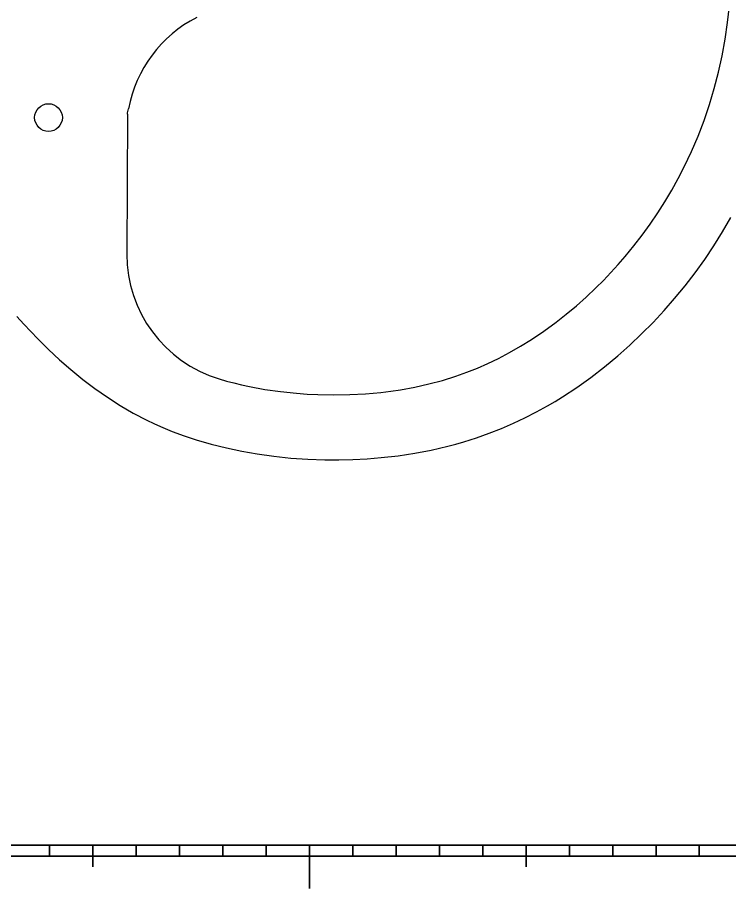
# Model space of a CAD drawing. Extents: x 0 to 594, y 0 to 420.
# Drawn here: x 229.6 to 394, y 0 to 201.1 of the extents above; entities that cross this region are included whole.
import ezdxf

# ---------------------------------------------------------------- set-up
doc = ezdxf.new("R2010")
doc.units = 0

msp = doc.modelspace()

# ---------------------------------------------------------------- linework, layer by layer
msp.add_line((254.949219, 178.833542), (254.84436, 146.473709))
at = {"color": 7, "lineweight": 35}
for p, q in [((10, 9.96312), (584, 9.96312)), ((197, 7.46312), (397, 7.46312))]:
    msp.add_line(p, q, dxfattribs=at)
at = {"color": 7, "lineweight": 35, "ltscale": 0.0625}
for p, q in [((237, 9.96312), (237, 7.46312)), ((257, 9.96312), (257, 7.46312)), ((267, 9.96312), (267, 7.46312)), ((277, 9.96312), (277, 7.46312)), ((287, 9.96312), (287, 7.46312)), ((307, 9.96312), (307, 7.46312)), ((317, 9.96312), (317, 7.46312)), ((327, 9.96312), (327, 7.46312)), ((337, 9.96312), (337, 7.46312)), ((357, 9.96312), (357, 7.46312)), ((367, 9.96312), (367, 7.46312)), ((377, 9.96312), (377, 7.46312)), ((387, 9.96312), (387, 7.46312))]:
    msp.add_line(p, q, dxfattribs=at)
at = {"color": 7, "lineweight": 35, "ltscale": 0.125}
for p, q in [((247, 9.96312), (247, 4.96312)), ((347, 9.96312), (347, 4.96312))]:
    msp.add_line(p, q, dxfattribs=at)
at = {"color": 7, "lineweight": 35, "ltscale": 0.25}
msp.add_line((297, 9.96312), (297, -0.03688), dxfattribs=at)
for points in [[(276.174683, 117.656494), (277.846985, 117.170624), (279.540405, 116.721924), (281.321472, 116.293854), (283.120972, 115.904053), (286.69696, 115.247589), (290.321777, 114.730164), (293.982422, 114.347839), (296.457031, 114.165253), (298.938904, 114.041901), (302.631165, 113.968842), (306.32312, 114.029724), (309.90271, 114.220123), (313.464233, 114.543121), (315.749329, 114.823792), (318.021362, 115.162476), (321.314392, 115.764435), (324.56897, 116.495422), (327.706055, 117.335846), (330.796631, 118.302704), (333.300903, 119.193359), (335.772095, 120.171417), (338.208069, 121.236664), (340.606689, 122.387787), (343.197327, 123.74826), (345.742615, 125.206177), (348.240112, 126.756653), (351.109802, 128.689331), (353.912598, 130.738281), (356.291382, 132.606995), (358.616943, 134.553986), (360.887207, 136.576019), (363.099792, 138.670227), (364.845886, 140.41571), (366.550476, 142.204346), (368.230591, 144.054352), (369.866821, 145.944824), (371.858093, 148.373352), (373.776367, 150.858948), (375.620178, 153.400528), (377.387939, 155.997437), (379.044006, 158.594208), (380.622192, 161.240387), (382.119446, 163.933136), (383.532959, 166.669464), (385.190857, 170.173035), (386.712891, 173.73819), (388.098816, 177.359619), (389.348267, 181.032043), (390.460999, 184.750229), (391.43689, 188.508987), (392.275696, 192.303207), (392.977234, 196.127869), (393.541382, 199.977966), (393.967957, 203.848679)], [(229.436096, 132.110596), (231.041382, 130.32074), (232.636414, 128.605133), (234.258911, 126.923279), (236.746033, 124.466156), (239.296509, 122.091034), (241.908264, 119.803497), (244.649414, 117.560272), (247.468384, 115.423767), (250.334473, 113.424866), (253.28302, 111.544037), (256.315674, 109.787659), (259.433105, 108.161621), (261.023743, 107.3992), (262.635559, 106.671387), (265.325439, 105.55365), (268.074036, 104.529022), (270.868713, 103.598419), (274.307434, 102.593689), (277.805298, 101.716919), (281.353027, 100.965393), (284.942078, 100.33667), (288.796082, 99.800262), (292.679993, 99.398071), (296.585754, 99.128357), (300.505432, 98.989899), (303.772583, 98.974274), (307.037354, 99.049591), (310.298645, 99.21756), (313.555603, 99.480347), (317.434631, 99.921631), (321.29071, 100.504791), (325.116333, 101.233734), (327.049377, 101.661987), (328.971436, 102.129578), (330.814209, 102.618439), (332.644775, 103.144928), (335.586426, 104.080414), (338.494324, 105.117554), (341.358948, 106.251282), (344.074158, 107.431091), (346.75061, 108.696899), (349.387024, 110.046906), (351.981995, 111.47934), (353.695984, 112.483795), (355.390503, 113.523865), (358.720459, 115.707886), (361.968567, 118.023682), (365.130798, 120.46225), (368.204834, 123.015747), (370.984741, 125.488556), (373.685608, 128.049347), (376.306396, 130.695587), (378.847046, 133.426758), (381.305847, 136.24115), (383.71344, 139.178131), (386.028198, 142.191742), (388.247131, 145.278839), (390.36731, 148.436371), (392.385559, 151.66127), (394.298706, 154.950516)]]:
    msp.add_lwpolyline(points)
msp.add_circle((236.74115, 178.019516), 3.2)
for centre, radius, start, end in [((284.680115, 174.468903), 30, 117.213887, 169.234001), ((220.824219, 186.610794), 35, 347.161298, 349.234007), ((284.844238, 146.376511), 30, 179.814374, 253.202773)]:
    msp.add_arc(centre, radius, start, end)

doc.saveas('drawing.dxf')
